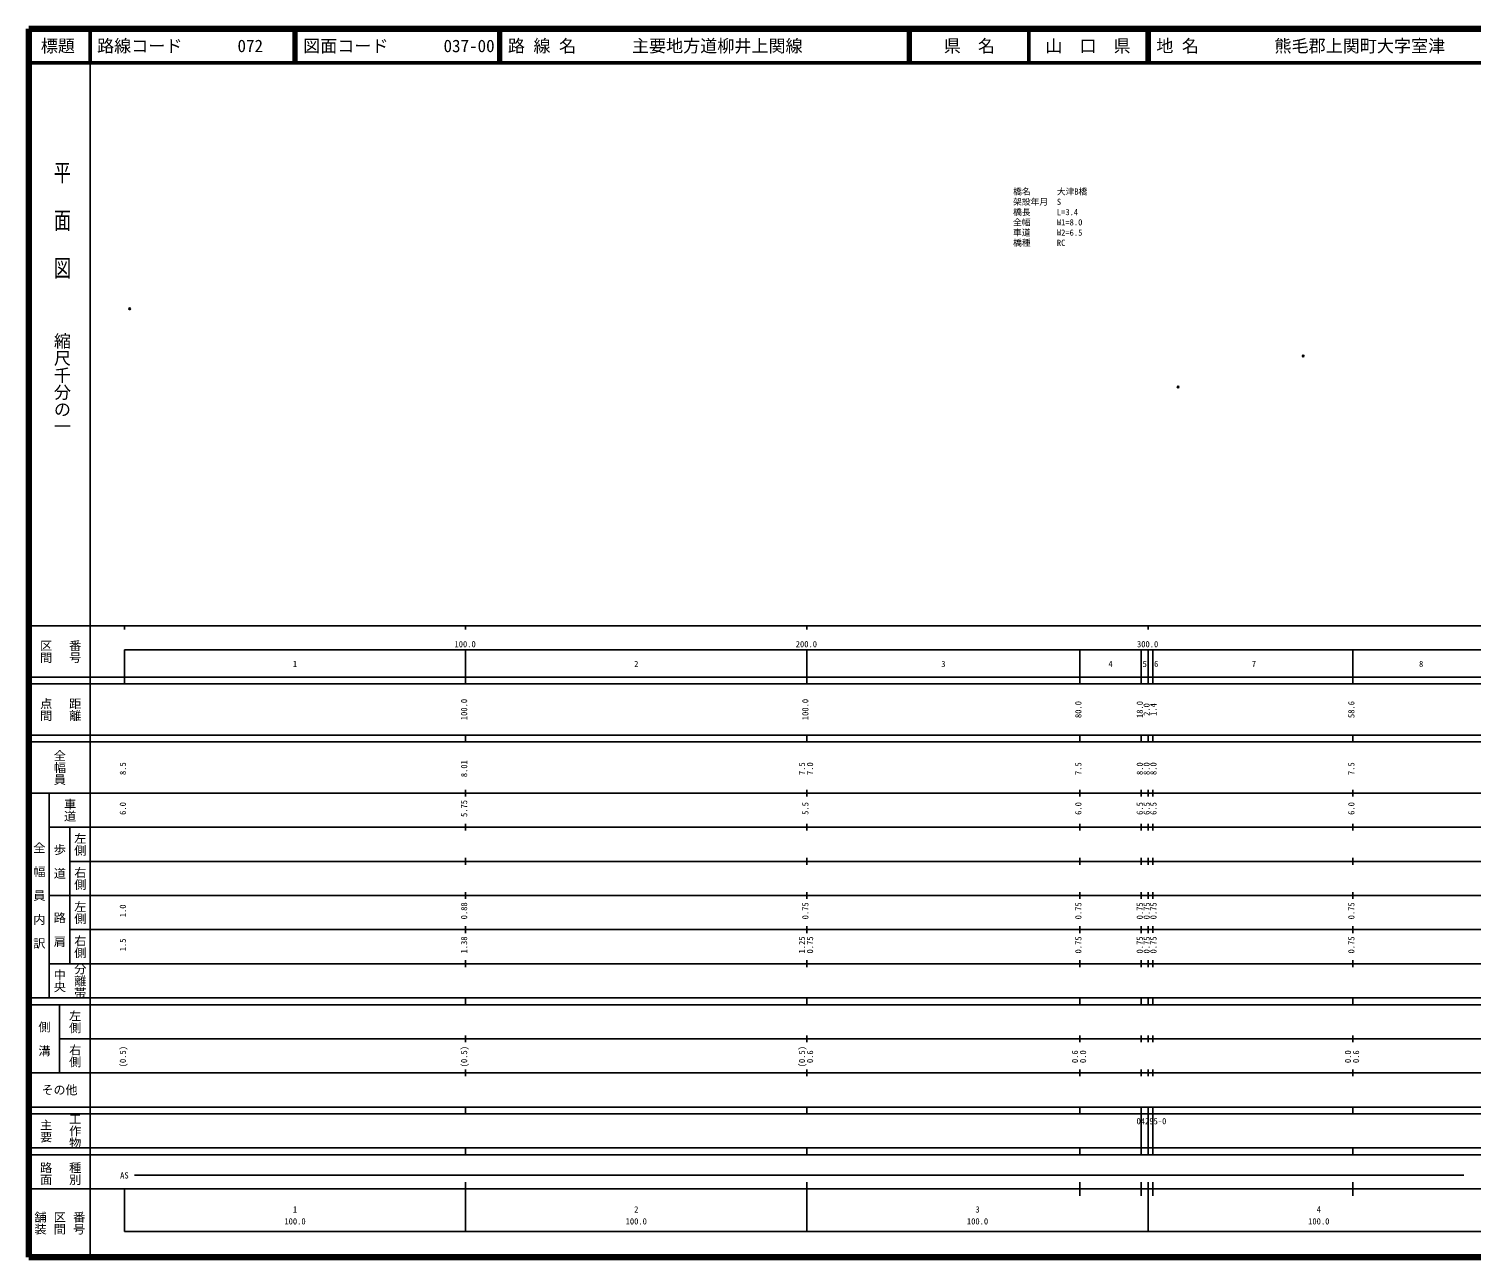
# Model space of a CAD drawing. Units: millimetres on the paper, with parts at other scales. Extents: x 40 to 680, y 20 to 380.
# Drawn here: x 40 to 462.7, y 20 to 380 of the extents above; entities that cross this region are included whole.
import ezdxf
from ezdxf.enums import TextEntityAlignment as Align

# ---------------------------------------------------------------- set-up
doc = ezdxf.new("R2010")
doc.units = ezdxf.units.MM
doc.header["$PDMODE"] = 32
doc.header["$PDSIZE"] = 0.5
for name, color, linetype in [('M-OTRS', 6, 'Continuous'), ('M-STR-HTXT', 7, 'Continuous'), ('M-TTL-TXT', 7, 'Continuous')]:
    doc.layers.add(name, color=color, linetype=linetype)
for name, color, linetype, lineweight in [('M-TTL', 2, 'Continuous', 140), ('M-TTL-BAND', 7, 'Continuous', 25), ('M-TTL-LINE', 7, 'Continuous', 50)]:
    doc.layers.add(name, color=color, linetype=linetype, lineweight=lineweight)
doc.styles.add('@ＭＳ ゴシック', font='')
doc.styles.add('ＭＳ ゴシック', font='')
doc.styles.get('@ＭＳ ゴシック').set_extended_font_data('@MS Gothic')
doc.styles.get('ＭＳ ゴシック').set_extended_font_data('MS Gothic')

msp = doc.modelspace()

# ---------------------------------------------------------------- linework, layer by layer
at = {"layer": 'M-OTRS'}
for p in [(69.551, 297.965), (413.434, 284.103), (376.782, 275.043)]:
    msp.add_point(p, dxfattribs=at)
at = {"layer": 'M-TTL'}
for p, q in [((40, 380), (40, 20)), ((680, 380), (40, 380)), ((40, 20), (680, 20))]:
    msp.add_line(p, q, dxfattribs=at)
at = {"layer": 'M-TTL-BAND'}
for p, q in [((58, 370), (58, 20)), ((40, 205), (579, 205)), ((68, 205), (68, 204)), ((168, 205), (168, 204)), ((268, 205), (268, 204)), ((368, 205), (368, 204)), ((68, 198), (579, 198)), ((68, 198), (68, 188)), ((168, 188), (168, 198)), ((268, 188), (268, 198)), ((348, 188), (348, 198)), ((366, 188), (366, 198)), ((368, 188), (368, 198)), ((369.408, 188.01), (369.408, 198.01)), ((428, 188), (428, 198)), ((40, 190), (579, 190)), ((40, 188), (579, 188)), ((40, 173), (579, 173)), ((40, 171), (579, 171)), ((168, 171), (168, 173)), ((268, 171), (268, 173)), ((348, 171), (348, 173)), ((366, 171), (366, 173)), ((368, 171), (368, 173)), ((369.408, 171.01), (369.408, 173.01)), ((428, 171), (428, 173)), ((168, 155), (168, 157)), ((268, 155), (268, 157)), ((348, 155), (348, 157)), ((366, 155), (366, 157)), ((368, 155), (368, 157)), ((369.408, 155.01), (369.408, 157.01)), ((428, 155), (428, 157)), ((40, 156), (579, 156)), ((46, 96), (46, 156)), ((46, 146), (579, 146)), ((52, 146), (52, 106)), ((168, 145), (168, 147)), ((268, 145), (268, 147)), ((348, 145), (348, 147)), ((366, 145), (366, 147)), ((368, 145), (368, 147)), ((369.408, 145.01), (369.408, 147.01)), ((428, 145), (428, 147)), ((52, 136), (579, 136)), ((168, 135), (168, 137)), ((268, 135), (268, 137)), ((348, 135), (348, 137)), ((366, 135), (366, 137)), ((368, 135), (368, 137)), ((369.408, 135.01), (369.408, 137.01)), ((428, 135), (428, 137)), ((168, 125), (168, 127)), ((268, 125), (268, 127)), ((348, 125), (348, 127)), ((366, 125), (366, 127)), ((368, 125), (368, 127)), ((369.408, 125.01), (369.408, 127.01)), ((428, 125), (428, 127)), ((46, 126), (579, 126)), ((52, 116), (579, 116)), ((168, 115), (168, 117)), ((268, 115), (268, 117)), ((348, 115), (348, 117)), ((366, 115), (366, 117)), ((368, 115), (368, 117)), ((369.408, 115.01), (369.408, 117.01)), ((428, 115), (428, 117)), ((46, 106), (579, 106)), ((168, 105), (168, 107)), ((268, 105), (268, 107)), ((348, 105), (348, 107)), ((366, 105), (366, 107)), ((368, 105), (368, 107)), ((369.408, 105.01), (369.408, 107.01)), ((428, 105), (428, 107)), ((40, 96), (579, 96)), ((40, 94), (579, 94)), ((49, 94), (49, 74)), ((168, 94), (168, 96)), ((268, 94), (268, 96)), ((348, 94), (348, 96)), ((366, 94), (366, 96)), ((368, 94), (368, 96)), ((369.408, 94.01), (369.408, 96.01)), ((428, 94), (428, 96)), ((168, 83), (168, 85)), ((268, 83), (268, 85)), ((348, 83), (348, 85)), ((366, 83), (366, 85)), ((368, 83), (368, 85)), ((369.408, 83.01), (369.408, 85.01)), ((428, 83), (428, 85)), ((49, 84), (579, 84)), ((40, 74), (579, 74)), ((168, 73), (168, 75)), ((268, 73), (268, 75)), ((348, 73), (348, 75)), ((366, 73), (366, 75)), ((368, 73), (368, 75)), ((369.408, 73.01), (369.408, 75.01)), ((428, 73), (428, 75)), ((40, 64), (579, 64)), ((168, 62), (168, 64)), ((268, 62), (268, 64)), ((348, 62), (348, 64)), ((366, 62), (366, 64)), ((368, 62), (368, 64)), ((369.408, 62.01), (369.408, 64.01)), ((428, 62), (428, 64)), ((40, 62), (579, 62)), ((366, 52), (366, 62)), ((368, 52), (368, 62)), ((368, 52), (368, 62)), ((369.408, 52.01), (369.408, 62.01)), ((40, 52), (579, 52)), ((168, 50), (168, 52)), ((268, 50), (268, 52)), ((348, 50), (348, 52)), ((366, 50), (366, 52)), ((368, 50), (368, 52)), ((369.408, 50.01), (369.408, 52.01)), ((428, 50), (428, 52)), ((40, 50), (579, 50)), ((71, 44), (460.5, 44)), ((40, 40), (579, 40)), ((68, 40), (68, 27.5)), ((168, 27.5), (168, 42)), ((268, 27.5), (268, 42)), ((348, 38), (348, 42)), ((366, 38), (366, 42)), ((368, 27.5), (368, 42)), ((369.408, 38.01), (369.408, 42.01)), ((428, 38), (428, 42)), ((68, 27.5), (579, 27.5))]:
    msp.add_line(p, q, dxfattribs=at)
at = {"layer": 'M-TTL-LINE'}
for p, q in [((58, 380), (58, 370)), ((117.75, 380), (117.75, 370)), ((118.25, 380), (118.25, 370)), ((177.75, 380), (177.75, 370)), ((178.25, 380), (178.25, 370)), ((297.75, 380), (297.75, 370)), ((298.25, 380), (298.25, 370)), ((333, 380), (333, 370)), ((367.75, 380), (367.75, 370)), ((368.25, 380), (368.25, 370)), ((40, 370), (680, 370))]:
    msp.add_line(p, q, dxfattribs=at)

# ---------------------------------------------------------------- texts
at = {"layer": 'M-STR-HTXT', "style": 'ＭＳ ゴシック'}
for s, p in [('橋名\u3000\u3000\u3000大津B橋', (328.416, 330.833)), ('架設年月\u3000S\u3000', (328.416, 327.833)), ('橋長\u3000\u3000\u3000L=3.4', (328.416, 324.833)), ('全幅\u3000\u3000\u3000W1=8.0', (328.416, 321.833)), ('車道\u3000\u3000\u3000W2=6.5', (328.416, 318.833)), ('橋種\u3000\u3000\u3000RC', (328.416, 315.833))]:
    msp.add_text(s, height=1.833, dxfattribs=at).set_placement(p, align=Align.BOTTOM_LEFT)
at = {"layer": 'M-TTL-BAND', "style": '@ＭＳ ゴシック', "width": 1.4}
msp.add_text('平  面  図', height=3.666, rotation=270, dxfattribs=at).set_placement((49.777, 306.475), align=Align.MIDDLE_RIGHT)
at = {"layer": 'M-TTL-BAND', "style": '@ＭＳ ゴシック'}
msp.add_text('縮尺千分の一', height=3.666, rotation=270, dxfattribs=at).set_placement((49.777, 261.03), align=Align.MIDDLE_RIGHT)
for s, p in [('区間', (45, 197.5)), ('番号', (53.5, 197.5)), ('点間', (45, 180.5)), ('距離', (53.5, 180.5)), ('全幅員', (49, 163.5)), ('車道', (52, 151)), ('左側', (55, 141)), ('全\u3000幅\u3000員\u3000内\u3000訳', (43, 126)), ('歩\u3000道', (49, 136)), ('右側', (55, 131)), ('左側', (55, 121)), ('路\u3000肩', (49, 116)), ('右側', (55, 111)), ('分離帯', (55, 101)), ('中央', (49, 101)), ('側\u3000溝', (44.5, 84)), ('左側', (53.5, 89)), ('右側', (53.5, 79)), ('主要', (45, 57)), ('工作物', (53.5, 57)), ('路面', (45, 44.5)), ('種別', (53.5, 44.5)), ('舗装', (43.333, 30)), ('区間', (49, 30)), ('番号', (54.667, 30))]:
    msp.add_text(s, height=2.566, rotation=270, dxfattribs=at).set_placement(p, align=Align.MIDDLE_CENTER)
at = {"layer": 'M-TTL-BAND', "style": 'ＭＳ ゴシック'}
for s, p in [('100.0', (167.844, 198.195)), ('200.0', (267.844, 198.195)), ('300.0', (367.844, 198.195)), ('1', (118, 192.405)), ('2', (218, 192.405)), ('3', (308, 192.405)), ('4', (357, 192.405)), ('5', (367, 192.405)), ('6', (370.36, 192.405)), ('7', (399, 192.405)), ('8', (448, 192.405)), ('AS', (68, 42.5)), ('AS', (68, 42.5)), ('AS', (68, 42.5)), ('AS', (68, 42.5)), ('1', (118, 32.523)), ('2', (218, 32.523)), ('3', (318, 32.523)), ('4', (418, 32.523)), ('100.0', (118, 29.033)), ('100.0', (218, 29.033)), ('100.0', (318, 29.033)), ('100.0', (418, 29.033))]:
    msp.add_text(s, height=1.833, dxfattribs=at).set_placement(p, align=Align.BOTTOM_CENTER)
for s, p in [('100.0', (169, 180.5)), ('100.0', (269, 180.5)), ('80.0', (349, 180.5)), ('18.0', (367, 180.5)), ('2.0', (369, 180.5)), ('1.4', (371, 180.5)), ('58.6', (429, 180.5)), ('8.5', (69, 163.174)), ('8.01', (169, 163.174)), ('7.5', (268, 163.174)), ('7.0', (270.37, 163.174)), ('7.5', (349, 163.174)), ('8.0', (367, 163.174)), ('8.0', (369, 163.174)), ('8.0', (371, 163.174)), ('7.5', (429, 163.174)), ('6.0', (69, 151.5)), ('5.75', (169, 151.5)), ('5.5', (269, 151.5)), ('6.0', (349, 151.5)), ('6.5', (367, 151.5)), ('6.5', (369, 151.5)), ('6.5', (371, 151.5)), ('6.0', (429, 151.5)), ('1.0', (69, 121.5)), ('0.88', (169, 121.5)), ('0.75', (269, 121.5)), ('0.75', (349, 121.5)), ('0.75', (367, 121.5)), ('0.75', (369, 121.5)), ('0.75', (371, 121.5)), ('0.75', (429, 121.5)), ('1.5', (69, 111.5)), ('1.38', (169, 111.5)), ('1.25', (268, 111.5)), ('0.75', (270.37, 111.5)), ('0.75', (349, 111.5)), ('0.75', (367, 111.5)), ('0.75', (369, 111.5)), ('0.75', (371, 111.5)), ('0.75', (429, 111.5)), ('(0.5)', (69, 78.764)), ('(0.5)', (169, 78.764)), ('(0.5)', (268, 78.764)), ('0.6', (270.37, 78.764)), ('0.6', (348, 78.764)), ('0.0', (350.37, 78.764)), ('0.0', (428, 78.764)), ('0.6', (430.37, 78.764))]:
    msp.add_text(s, height=1.833, rotation=90, dxfattribs=at).set_placement(p, align=Align.BOTTOM_CENTER)
msp.add_text('その他', height=2.566, dxfattribs=at).set_placement((49, 69), align=Align.MIDDLE_CENTER)
msp.add_text('04295-0', height=1.833, dxfattribs=at).set_placement((364.6, 58.405), align=Align.BOTTOM_LEFT)
at = {"layer": 'M-TTL-TXT', "style": 'ＭＳ ゴシック'}
for s, p in [('標題', (48.5, 375)), ('県\u3000名', (315.625, 375)), ('山\u3000口\u3000県', (350.375, 375))]:
    msp.add_text(s, height=3.666, dxfattribs=at).set_placement(p, align=Align.MIDDLE_CENTER)
for s, p in [('路線コード', (60, 375)), ('072', (101.142, 375)), ('072', (101.142, 375)), ('072', (101.142, 375)), ('図面コード', (120.38, 375)), ('037-00', (161.521, 375)), ('路 線 名', (180.38, 375)), ('主要地方道柳井上関線', (216.734, 375)), ('地 名', (370.38, 375)), ('熊毛郡上関町大字室津', (405.024, 375))]:
    msp.add_text(s, height=3.666, dxfattribs=at).set_placement(p, align=Align.MIDDLE_LEFT)

doc.saveas('drawing.dxf')
